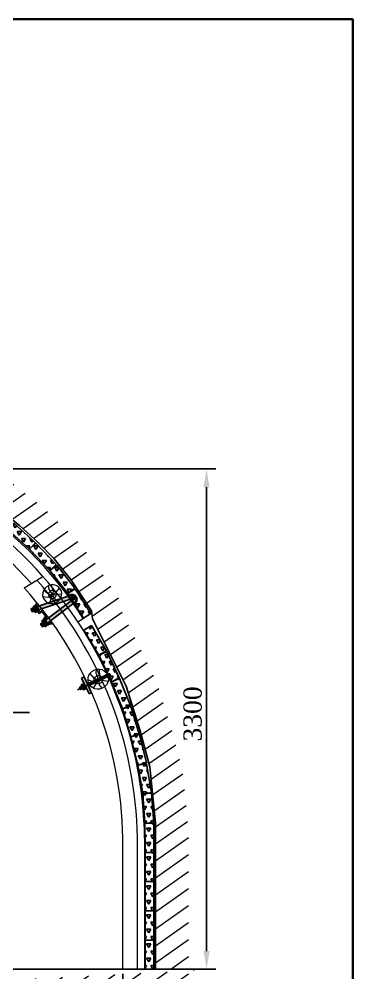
# Model space of a CAD drawing. Header units: millimetres. Extents: x -46762 to 161452, y -66984 to 31524.
# Drawn here: x 159137 to 161422, y -28940 to -22415 of the extents above; entities that cross this region are included whole.
import ezdxf

# ---------------------------------------------------------------- set-up
doc = ezdxf.new("R2010")
doc.units = ezdxf.units.MM
doc.header["$LTSCALE"] = 0.5
doc.layers.add('АП155', color=130, linetype='Continuous')
doc.styles.get("Standard").update_dxf_attribs({"font": 'TIMES.TTF'})
doc.dimstyles.new('ISO-25', dxfattribs={"dimscale": 50, "dimtxt": 2.5, "dimasz": 2.5, "dimexe": 1.25, "dimexo": 0.625, "dimtad": 1, "dimdec": 0, "dimtxsty": 'Standard', "dimcen": 2.5, "dimadec": 0, "dimazin": 0, "dimtfac": 1, "dimtdec": 0, "dimtmove": 0, "dimatfit": 3, "dimfxl": 1, "dimarcsym": 0})
pattern_1 = [(35, (40037.60467210913, -28500.7936049343), (-54.63315556243714, 78.02423221852646), [])]
pattern_2 = [(59.99999999999999, (40037.60467210913, -15946.75703126326), (-28.5749897581405, 49.49334591314033), [28.575, -28.575]), (120, (40037.60467210913, -15946.75703126326), (-57.14998975814051, 5.913140350699564e-06), [28.57499999999999, -28.57499999999999]), (0, (40023.31717210913, -15922.01033126326), (28.575, 49.49334), [28.575, -28.575])]

# ---------------------------------------------------------------- blocks, each defined once
blk = doc.blocks.new('пзска2')
h = blk.add_hatch(color=9)
edge = h.paths.add_edge_path()
edge.add_line((79387.98750919643, 12480.88038879467), (79626.61282625502, 12400.73938868508))
edge.add_line((79626.61282625502, 12400.73938868508), (79619.42709265536, 12379.46739037297))
edge.add_line((79619.42709265536, 12379.46739037297), (79380.50641894205, 12459.07713288825))
edge.add_arc((79388.0866276481, 12468.66130303135), 12.219487769909, 90.46476017502539, 231.6592020791473, ccw=False)
edge = h.paths.add_edge_path()
edge.add_line((79376.41128150029, 12453.27671080609), (79570.36676375166, 12307.02080642545))
edge.add_line((79570.36676375166, 12307.02080642545), (79556.43053562287, 12288.54982692463))
edge.add_line((79556.43053562287, 12288.54982692463), (79362.53888556157, 12434.86732976127))
edge.add_arc((79372.4885213633, 12441.80124308344), 12.12742373903379, 71.12758126217437, 214.8726875495767, ccw=False)
h = blk.add_hatch(color=9)
edge = h.paths.add_edge_path()
edge.add_arc((79627.66398735114, 12420.72381651853), 1.914105600024586, 52.96569549510618, 133.1878639533618)
edge.add_line((79626.35398748063, 12422.11941695804), (79622.81355695822, 12418.79614233415))
edge.add_arc((79624.12355682859, 12417.40054189431), 1.914105600024586, 133.1878639533618, 232.9656954951062)
edge.add_line((79622.97070427213, 12415.8725591618), (79628.84420245845, 12411.44104481605))
edge.add_arc((79627.69134990202, 12409.91306208345), 1.914105600024586, -18.6650954844352, 52.96569549510622, ccw=False)
edge.add_line((79629.5047839201, 12409.30047959075), (79614.98623600847, 12366.32107847746))
edge.add_arc((79612.22517342953, 12367.25527092905), 2.914821109766541, 257.45859269138043, 341.3069946315402, ccw=False)
edge.add_line((79611.59223424859, 12364.40999939622), (79591.76046854799, 12375.53003915623))
edge.add_arc((79590.82431692723, 12373.86048221169), 1.914105600024586, 60.71984011856469, 142.9656954951062)
edge.add_line((79589.29633419457, 12375.0133347681), (79559.30466016682, 12335.26257932364))
edge.add_arc((79560.83264289954, 12334.10972676726), 1.914105600024586, 142.9656954951062, 217.0077024047578)
edge.add_line((79559.30412506853, 12332.95758376856), (79573.74374478357, 12313.80091985691))
edge.add_arc((79572.21522695292, 12312.64877685838), 1.914105600024586, -37.03430450489378, 37.00770240475782, ccw=False)
edge.add_line((79573.74320968543, 12311.49592430188), (79553.3143543138, 12284.41966196534))
edge.add_arc((79551.78637158129, 12285.5725145218), 1.914105600024586, 243.75876048676588, 322.96569549510616, ccw=False)
edge.add_line((79550.94004681602, 12283.85567596226), (79530.18626878763, 12294.08636202247))
edge.add_arc((79529.28421841265, 12292.60412100991), 1.735146477547994, 58.67647690679077, 148.0479790627951)
edge.add_line((79527.81196128958, 12293.52237601954), (79522.58798516571, 12286.59855452305))
edge.add_arc((79524.1159678984, 12285.44570196656), 1.914105600024586, 142.9656954951062, 232.9656954951062)
edge.add_line((79522.96311534199, 12283.91771923393), (79526.78307217342, 12281.03558784272))
edge.add_arc((79527.93592472986, 12282.56357057532), 1.914105600024586, 232.9656954951062, 322.9656954951062)
edge.add_line((79529.46390746254, 12281.41071801892), (79530.39560312434, 12282.64558094673))
edge.add_arc((79531.92358585686, 12281.49272839027), 1.914105600024586, 63.75876048676588, 142.9656954951062, ccw=False)
edge.add_line((79532.76991062213, 12283.2095669499), (79553.5236886504, 12272.97888088954))
edge.add_arc((79554.44295332953, 12274.3886519282), 1.68300384172545, 236.8929700268868, 329.831485954733)
edge.add_line((79555.8979961485, 12273.54286689265), (79584.53142966857, 12311.49341984757))
edge.add_arc((79583.00344693588, 12312.646272404), 1.914105600024586, 322.9656954951062, 397.0077024047578)
edge.add_line((79584.53196476665, 12313.79841540256), (79570.09234505187, 12332.95507931418))
edge.add_arc((79571.62086288244, 12334.1072223128), 1.914105600024586, 142.9656954951062, 217.0077024047578, ccw=False)
edge.add_line((79570.09288014992, 12335.26007486929), (79591.64296116919, 12363.82240185412))
edge.add_arc((79593.17094390187, 12362.66954929769), 1.914105600024586, 60.71984011856472, 142.9656954951062, ccw=False)
edge.add_line((79594.10709552257, 12364.33910624214), (79613.93886122323, 12353.21906648218))
edge.add_arc((79614.87501284402, 12354.88862342658), 1.914105600024586, 240.7198401185647, 322.9656954951062)
edge.add_line((79616.40299557667, 12353.73577087015), (79622.41552269796, 12361.70473235566))
edge.add_arc((79620.88753996545, 12362.85758491213), 1.914105600024586, 322.9656954951062, 341.3349045155648)
edge.add_line((79622.70097398342, 12362.24500241931), (79639.65450114332, 12412.43269670682))
edge.add_arc((79637.84106712518, 12413.04527919958), 1.914105600024586, 341.3349045155648, 412.9656954951062)
edge.add_line((79638.99391968161, 12414.57326193209), (79628.81683990761, 12422.25179925104))
edge = h.paths.add_edge_path(flags=16)
edge.add_arc((79620.88753996545, 12362.85758491213), 1.914105600024586, 322.9656954951062, 341.3349045155648)
edge.add_arc((79620.88753996545, 12362.85758491213), 1.914105600024586, 322.9656954951062, 341.3349045155648)
edge = h.paths.add_edge_path(flags=17)
edge.add_arc((79620.88753996545, 12362.85758491213), 1.914105600024586, 322.9656954951062, 341.3349045155648)
for points in [[(79638.48391189406, 12408.21222226877), (79656.85667648932, 12401.91922041512), (79642.3228326132, 12359.90285361517), (79623.96931663199, 12366.25150191964)], [(79653.34273550026, 12391.76065295233), (79646.02476543353, 12370.60489283986), (79661.44509861642, 12365.46674914093), (79668.66776640742, 12386.61382562178)], [(79583.94558119617, 12310.33219509802), (79599.40411664211, 12298.57659927863), (79572.38519902097, 12263.26957749148), (79556.96244741342, 12275.07193390929)], [(79592.87698438467, 12290.04725683594), (79605.15206058545, 12280.79099684118), (79591.3095542854, 12262.22888473643), (79578.80820147251, 12271.66284811296)]]:
    blk.add_hatch(color=9).paths.add_polyline_path(points)
at = {"color": 7}
for points in [[(79387.98750919643, 12480.88038879467), (79626.61282625502, 12400.73938868508)], [(79376.41128150029, 12453.27671080609), (79570.36676375166, 12307.02080642545), (79556.43053562287, 12288.54982692463), (79362.53888556157, 12434.86732976127)], [(79626.61282625502, 12400.73938868508), (79619.42709265536, 12379.46739037297), (79380.50641894205, 12459.07713288825)], [(79653.34273550026, 12391.76065295233), (79646.02476543353, 12370.60489283986), (79661.44509861642, 12365.46674914093), (79668.66776640742, 12386.61382562178), (79653.34273550026, 12391.76065295233)], [(79592.87698438467, 12290.04725683594), (79605.15206058545, 12280.79099684118), (79591.3095542854, 12262.22888473643), (79578.80820147251, 12271.66284811296), (79592.87698438467, 12290.04725683594)]]:
    blk.add_lwpolyline(points, dxfattribs=at)
at = {"color": 9, "linetype": 'ByBlock', "lineweight": 30}
blk.add_arc((79389.55610634592, 12450.26644457345), 32.10477288046426, 52.17423131706771, 238.6491880507332, dxfattribs=at)
at = {"layer": 'АП155', "color": 7, "lineweight": 9}
for p, q in [((79629.5047839201, 12409.30047959075), (79614.98623600847, 12366.32107847746)), ((79639.65450114332, 12412.43269670682), (79622.70097398342, 12362.24500241931)), ((79622.81355695822, 12418.79614233415), (79626.35398748063, 12422.11941695804)), ((79622.97070427213, 12415.8725591618), (79628.84420245845, 12411.44104481605)), ((79623.96931663199, 12366.25150191964), (79638.48391189406, 12408.21222226877)), ((79628.81683990761, 12422.25179925104), (79638.99391968161, 12414.57326193209)), ((79638.48391189406, 12408.21222226877), (79656.85667648932, 12401.91922041512)), ((79656.85667648932, 12401.91922041512), (79642.3228326132, 12359.90285361517)), ((79573.74374478357, 12313.80091985691), (79559.30412506853, 12332.95758376856)), ((79559.30466016682, 12335.26257932364), (79589.29633419457, 12375.0133347681)), ((79584.53196476665, 12313.79841540256), (79570.09234505187, 12332.95507931418)), ((79570.09288014992, 12335.26007486929), (79591.64296116919, 12363.82240185412)), ((79611.59223424859, 12364.40999939622), (79591.76046854799, 12375.53003915623)), ((79613.93886122323, 12353.21906648218), (79594.10709552257, 12364.33910624214)), ((79622.41552269796, 12361.70473235566), (79616.40299557667, 12353.73577087015)), ((79642.3228326132, 12359.90285361517), (79623.96931663199, 12366.25150191964)), ((79649.58975455136, 12380.91103701509), (79631.22661426303, 12387.23186209419)), ((79646.02476543354, 12370.60489283985), (79661.44509861642, 12365.46674914093)), ((79668.66776640742, 12386.61382562178), (79653.34273550019, 12391.76065295236)), ((79661.44509861642, 12365.46674914093), (79668.66776640742, 12386.61382562178)), ((79522.58798516571, 12286.59855452305), (79527.81196128958, 12293.52237601954)), ((79522.96311534199, 12283.91771923393), (79526.78307217342, 12281.03558784272)), ((79529.46390746254, 12281.41071801892), (79530.39560312434, 12282.64558094673)), ((79530.18626878763, 12294.08636202247), (79550.94004681602, 12283.85567596226)), ((79532.76991062213, 12283.2095669499), (79553.5236886504, 12272.97888088954)), ((79553.3143543138, 12284.41966196534), (79573.74320968543, 12311.49592430188)), ((79555.8979961485, 12273.54286689265), (79584.53142966857, 12311.49341984757)), ((79556.96244741342, 12275.07193390929), (79583.94558119617, 12310.33219509802)), ((79572.38519902097, 12263.26957749148), (79556.96244741342, 12275.07193390929)), ((79559.51661648304, 12278.33896102992), (79559.51661648304, 12278.33896102992)), ((79570.45401430462, 12292.7020645036), (79585.89465783161, 12280.92308838508)), ((79599.40411664211, 12298.57659927863), (79572.38519902097, 12263.26957749148)), ((79578.80820147251, 12271.66284811296), (79591.3095542854, 12262.22888473643)), ((79581.66704094349, 12307.69697902192), (79581.66704094349, 12307.69697902192)), ((79583.94558119617, 12310.33219509802), (79599.40411664211, 12298.57659927863)), ((79591.3095542854, 12262.22888473643), (79605.15206058545, 12280.79099684118)), ((79605.15206058545, 12280.79099684118), (79592.87698438467, 12290.04725683594))]:
    blk.add_line(p, q, dxfattribs=at)
for centre, radius, start, end in [((79388.0866276481, 12468.66130303135), 12.219487769909, 90.46476017502546, 231.6592020791473), ((79372.4885213633, 12441.80124308344), 12.12742373903379, 71.12758126217444, 214.8726875495767), ((79624.12355682859, 12417.40054189431), 1.914105600024586, 133.1878639533618, 232.9656954951062), ((79627.66398735114, 12420.72381651853), 1.914105600024586, 52.96569549510618, 133.1878639533618), ((79627.69134990202, 12409.91306208345), 1.914105600024586, 341.3349045155648, 52.96569549510618), ((79637.84106712518, 12413.04527919958), 1.914105600024586, 341.3349045155648, 52.96569549510618), ((79560.83264289954, 12334.10972676726), 1.914105600024586, 142.9656954951062, 217.0077024047578), ((79571.62086288244, 12334.1072223128), 1.914105600024586, 142.9656954951062, 217.0077024047578), ((79590.82431692723, 12373.86048221169), 1.914105600024586, 60.71984011856469, 142.9656954951062), ((79593.17094390187, 12362.66954929769), 1.914105600024586, 60.71984011856469, 142.9656954951062), ((79612.22517342953, 12367.25527092905), 2.914821109766541, 257.4585926913804, 341.3069946315402), ((79614.87501284402, 12354.88862342658), 1.914105600024586, 240.7198401185647, 322.9656954951062), ((79620.88753996545, 12362.85758491213), 1.914105600024586, 322.9656954951062, 341.3349045155648), ((79620.88753996545, 12362.85758491213), 1.914105600024586, 322.9656954951062, 341.3349045155648), ((79620.88753996545, 12362.85758491213), 1.914105600024586, 322.9656954951062, 341.3349045155648), ((79620.88753996545, 12362.85758491213), 1.914105600024586, 322.9656954951062, 341.3349045155648), ((79524.1159678984, 12285.44570196656), 1.914105600024586, 142.9656954951062, 232.9656954951062), ((79527.93592472986, 12282.56357057532), 1.914105600024586, 232.9656954951062, 322.9656954951062), ((79529.28421841265, 12292.60412100991), 1.735146477547994, 58.67647690679077, 148.0479790627951), ((79531.92358585686, 12281.49272839027), 1.914105600024586, 63.75876048676592, 142.9656954951062), ((79551.78637158129, 12285.5725145218), 1.914105600024586, 243.7587604867659, 322.9656954951062), ((79554.44295332953, 12274.3886519282), 1.68300384172545, 236.8929700268868, 329.831485954733), ((79572.21522695292, 12312.64877685838), 1.914105600024586, 322.9656954951062, 37.00770240475778), ((79583.00344693588, 12312.646272404), 1.914105600024586, 322.9656954951062, 37.00770240475778)]:
    blk.add_arc(centre, radius, start, end, dxfattribs=at)
blk = doc.blocks.new('ск16')
h = blk.add_hatch(color=9)
edge = h.paths.add_edge_path()
edge.add_line((76510.91213818084, 28276.66980265561), (76510.91213818084, 28116.66980265561))
edge.add_line((76510.91213818084, 28116.66980265561), (76494.91213818084, 28116.66980265561))
edge.add_line((76494.91213818084, 28116.66980265561), (76494.91213818084, 28276.66980265561))
edge.add_arc((76502.91213818084, 28276.66980265561), 8, 0, 180, ccw=False)
for points in [[(76562.91213818084, 28116.66980265561), (76442.91213818084, 28116.66980265561), (76442.91213818084, 28096.66980265561), (76562.91213818084, 28096.66980265561)], [(76521.91213818084, 28096.66980265561), (76521.91213818084, 28074.66980265561), (76483.91213818084, 28074.66980265561), (76483.91213818084, 28096.66980265561)], [(76494.91213818084, 28074.66980265561), (76510.91213818084, 28074.66980265561), (76510.91213818084, 28056.66980265561), (76494.91213818084, 28056.66980265561)]]:
    blk.add_hatch(color=9).paths.add_polyline_path(points)
at = {"color": 7}
for p, q in [((76494.91213818084, 28116.66980265561), (76494.91213818084, 28276.66980265561)), ((76510.91213818084, 28116.66980265561), (76510.91213818084, 28276.66980265561)), ((76442.91213818084, 28116.66980265561), (76442.91213818084, 28096.66980265561)), ((76562.91213818084, 28116.66980265561), (76442.91213818084, 28116.66980265561)), ((76442.91213818084, 28096.66980265561), (76562.91213818084, 28096.66980265561)), ((76494.91213818084, 28074.66980265561), (76494.91213818084, 28056.66980265561)), ((76510.91213818084, 28074.66980265561), (76510.91213818084, 28056.66980265561)), ((76562.91213818084, 28096.66980265561), (76562.91213818084, 28116.66980265561))]:
    blk.add_line(p, q, dxfattribs=at)
for points in [[(76510.91213818084, 28276.66980265561), (76510.91213818084, 28116.66980265561), (76494.91213818084, 28116.66980265561), (76494.91213818084, 28276.66980265561)], [(76502.91213818084, 28096.66980265561), (76521.91213818084, 28096.66980265561), (76521.91213818084, 28074.66980265561), (76483.91213818084, 28074.66980265561), (76483.91213818084, 28096.66980265561), (76521.91213818084, 28096.66980265561)], [(76521.91213818084, 28096.66980265561), (76521.91213818084, 28074.66980265561), (76483.91213818084, 28074.66980265561), (76483.91213818084, 28096.66980265561), (76521.91213818084, 28096.66980265561)], [(76494.91213818084, 28074.66980265561), (76510.91213818084, 28074.66980265561), (76510.91213818084, 28056.66980265561), (76494.91213818084, 28056.66980265561), (76494.91213818084, 28074.66980265561)]]:
    blk.add_lwpolyline(points, dxfattribs=at)
blk.add_arc((76502.91213818084, 28276.66980265561), 8, 0, 180, dxfattribs=at)
blk = doc.blocks.new('*D139')
at = {"color": 0, "lineweight": -2}
for p, q in [((157461.8773804985, -25492.38011170697), (160482.4449686834, -25492.38011170697)), ((160419.9449686834, -25617.38011170697), (160419.9449686834, -28790.05228480275)), ((157461.8773804985, -28915.05228480275), (160482.4449686834, -28915.05228480275))]:
    blk.add_line(p, q, dxfattribs=at)
at = {"color": 0, "lineweight": 30}
for points in [[(160399.11163535, -25617.38011170697), (160440.7783020167, -25617.38011170697), (160419.9449686834, -25492.38011170697)], [(160399.11163535, -28790.05228480275), (160440.7783020167, -28790.05228480275), (160419.9449686834, -28915.05228480275)]]:
    blk.add_solid(points, dxfattribs=at)
at = {"layer": 'Defpoints', "color": 0, "lineweight": 30}
for p in [(157430.6273804985, -25492.38011170697), (157430.6273804985, -28915.05228480275), (160419.9449686834, -28915.05228480275)]:
    blk.add_point(p, dxfattribs=at)
at = {"color": 0, "insert": (160325.1134978831, -27168.33235580864), "char_height": 125, "attachment_point": 5, "rotation": 90}
blk.add_mtext('3300', dxfattribs=at)
blk = doc.blocks.new('*D175')
at = {"color": 0, "lineweight": -2}
for p, q in [((155267.6237919683, -28935.42596324611), (155267.6237919683, -29836.73666044726)), ((159847.3451417038, -28946.30228480275), (159847.3451417038, -29836.73666044726)), ((155392.6237919683, -29774.23666044726), (159722.3451417038, -29774.23666044726))]:
    blk.add_line(p, q, dxfattribs=at)
at = {"color": 0, "lineweight": 30}
for points in [[(155392.6237919683, -29753.40332711393), (155392.6237919683, -29795.06999378059), (155267.6237919683, -29774.23666044726)], [(159722.3451417038, -29753.40332711393), (159722.3451417038, -29795.06999378059), (159847.3451417038, -29774.23666044726)]]:
    blk.add_solid(points, dxfattribs=at)
at = {"layer": 'Defpoints', "color": 0, "lineweight": 30}
for p in [(155267.6237919683, -28904.17596324611), (159847.3451417038, -28915.05228480275), (159847.3451417038, -29774.23666044726)]:
    blk.add_point(p, dxfattribs=at)
at = {"color": 0, "lineweight": 0, "insert": (157557.4844668361, -29679.40518964698), "char_height": 125, "attachment_point": 5}
blk.add_mtext('4580', dxfattribs=at)

msp = doc.modelspace()

# ---------------------------------------------------------------- hatches: boundary and pattern name
at = {"lineweight": 0}
h = msp.add_hatch(dxfattribs=at)
h.set_pattern_fill('LINE', scale=30, angle=35, style=0)
h.set_pattern_definition(pattern_1)
h.paths.add_polyline_path([(151093.664259502, -26112.32042249393), (151155.5749278546, -26360.63055070513), (153785.2225902069, -25729.63699551008), (154290.3726685724, -25616.55964685488), (154925.8902857453, -25564.13254008756), (155386.6291547667, -26145.39828476554), (155443.416171963, -26168.76744758926), (155558.6599647432, -26142.05979701231), (155608.7663016844, -26086.97562915523), (155754.0739789645, -25936.74569185113), (155922.7644488135, -25799.86970555998), (156038.0086532698, -25719.74725672702), (156168.2843882999, -25636.28606869187), (156313.5920655801, -25552.82513210567), (156486.5306214255, -25473.47639170208), (156706.5904505858, -25390.25961204956), (156955.4816059096, -25325.43632333243), (157180.5095426198, -25285.74912923406), (157471.0067461304, -25265.14615634579), (157702.5099367061, -25278.75608239323), (157896.5641846666, -25302.57332725177), (158111.0449788985, -25350.2075655199), (158298.1134945908, -25404.77576012479), (158513.0421924534, -25485.59245951782), (158789.9178561392, -25636.81687743234), (158980.2332614772, -25754.35819935577), (159140.6111668875, -25878.310966691), (159264.6372465719, -25993.71522396023), (159377.9708621039, -26106.98216512619), (159491.304889312, -26248.03195259348), (159633.2446441639, -26462.81512243883), (159640.4860273094, -26518.29758543801), (159869.7883972884, -26979.04510403419), (159964.0791100254, -27276.61557871976), (160031.6631571113, -27529.90589272563), (160070.4541639138, -27914.58909714647), (160070.4541639138, -28914.44769774337), (160297.4920681663, -28915.05228480275), (160297.4920681663, -27971.88697129882), (160254.8219606835, -27548.73544643589), (160180.479508889, -27270.11610102945), (160076.7597248783, -26942.78857887531), (159824.5271179014, -26435.96630841951), (159816.5615964413, -26374.93559912041), (159660.4278661042, -26138.67411229053), (159535.7604361753, -25983.51934607651), (159411.0934590901, -25858.92571079396), (159274.6647714373, -25731.98102779781), (159098.249075486, -25595.63298372906), (158888.9021296141, -25466.33752961328), (158584.3388995598, -25299.99066990731), (158347.9173319109, -25211.09230057497), (158142.1419646494, -25151.06728650959), (157906.2130909942, -25098.66962441465), (157692.7534182377, -25072.47065507026), (157438.0999086045, -25057.49973641807), (157118.5529847427, -25080.16300659517), (156871.0222543617, -25123.81892010337), (156597.2419835054, -25195.12453769222), (156355.1761714291, -25286.66299530999), (156164.9437599991, -25373.94660975395), (156005.1053149909, -25465.75363999877), (155861.8020064578, -25557.56094683742), (155479.410360814, -25937.11833189382), (154974.4979157313, -25300.12343495467), (154275.4285368412, -25357.79325239871), (153719.7634506391, -25482.17833591944)])
h.paths.add_polyline_path([(151072.5310021116, -26380.55724381011), (151010.620333759, -26132.24711559892), (150673.2775396382, -26213.19375040067), (150476.7641854764, -26258.83948005617), (149993.0129500689, -26533.46702303878), (147079.7495202408, -27256.72877247795), (147139.1146349074, -27494.23977898386), (150397.2675896885, -26685.35398380039), (150837.041440059, -26435.69258108892), (151015.6899438425, -26394.19646322029)])
h = msp.add_hatch()
h.set_pattern_fill('TRIANG', scale=6, style=0)
h.set_pattern_definition(pattern_2)
h.paths.add_polyline_path([(159101.5388282183, -25862.98191564295), (159249.532222666, -25997.51055645916), (159209.1736304211, -26041.90857479346), (159061.1802359734, -25907.37993397725)])
h = msp.add_hatch()
h.set_pattern_fill('TRIANG', scale=6, style=0)
h.set_pattern_definition(pattern_2)
h.paths.add_polyline_path([(159252.6206618815, -26000.52795790009), (159390.5560523693, -26145.35139540581), (159347.1090211176, -26186.73201255215), (159209.1736306298, -26041.90857504643)])
h = msp.add_hatch()
h.set_pattern_fill('TRIANG', scale=6, style=0)
h.set_pattern_definition(pattern_2)
h.paths.add_polyline_path([(159394.3141465234, -26149.69586653617), (159517.7679670362, -26307.04628503193), (159470.5628414875, -26344.08243118577), (159347.1090209747, -26186.73201269001)])
h = msp.add_hatch()
h.set_pattern_fill('TRIANG', scale=6, style=0)
h.set_pattern_definition(pattern_2)
h.paths.add_polyline_path([(159521.1663991717, -26311.84456602596), (159628.6259495171, -26480.5230917474), (159578.0223918007, -26512.76095685103), (159470.5628414552, -26344.08243112959)])
h = msp.add_hatch()
h.set_pattern_fill('TRIANG', scale=6, style=0)
h.set_pattern_definition(pattern_2)
h.paths.add_polyline_path([(159632.842707066, -26564.1917621362), (159734.5348232876, -26736.40881558439), (159682.8697072531, -26766.91645045087), (159581.1775910315, -26594.69939700268)])
h = msp.add_hatch()
h.set_pattern_fill('TRIANG', scale=6, style=0)
h.set_pattern_definition(pattern_2)
h.paths.add_polyline_path([(159737.152914302, -26741.20664662581), (159822.7968418839, -26921.94158422319), (159768.5763606047, -26947.63476249779), (159682.9324330227, -26766.8998249004)])
h = msp.add_hatch()
h.set_pattern_fill('TRIANG', scale=6, style=0)
h.set_pattern_definition(pattern_2)
h.paths.add_polyline_path([(159824.2325615313, -26925.05169160609), (159899.4732489057, -27110.35910905997), (159843.8810236695, -27132.93131527229), (159768.6403362951, -26947.6238978184)])
h = msp.add_hatch()
h.set_pattern_fill('TRIANG', scale=6, style=0)
h.set_pattern_definition(pattern_2)
h.paths.add_polyline_path([(159901.3376180838, -27115.42706501389), (159959.6610737356, -27306.73408140596), (159902.2689688179, -27324.2311181015), (159843.9455131661, -27132.92410170942)])
h = msp.add_hatch()
h.set_pattern_fill('TRIANG', scale=6, style=0)
h.set_pattern_definition(pattern_2)
h.paths.add_polyline_path([(159960.5621418338, -27309.75679298058), (160008.8052170301, -27503.85111462757), (159950.576920536, -27518.32403718646), (159902.3338453397, -27324.22971553947)])
h = msp.add_hatch()
h.set_pattern_fill('TRIANG', scale=6, style=0)
h.set_pattern_definition(pattern_2)
h.paths.add_polyline_path([(160009.8239383322, -27508.51447200618), (160042.4905992753, -27705.82866121422), (159983.2963425129, -27715.62865949716), (159950.6296815698, -27518.31447028912)])
h = msp.add_hatch()
h.set_pattern_fill('TRIANG', scale=6, style=0)
h.set_pattern_definition(pattern_2)
h.paths.add_polyline_path([(160043.1452273079, -27711.15469126225), (160058.0929577118, -27910.59532241792), (159998.2607683652, -27915.0796415391), (159983.3130379612, -27715.63901038343)])
h = msp.add_hatch()
h.set_pattern_fill('TRIANG', scale=6, style=0)
h.set_pattern_definition(pattern_2)
h.paths.add_polyline_path([(160058.2647844931, -27914.57334913189), (160059.8831832697, -28114.56680098819), (159999.8851477128, -28115.05232062116), (159998.2667489363, -27915.05886876485)])
h = msp.add_hatch()
h.set_pattern_fill('TRIANG', scale=6, style=0)
h.set_pattern_definition(pattern_2)
h.paths.add_polyline_path([(160059.8846417039, -28115.05228480275), (160059.8846417039, -28315.05228480275), (159999.8846417039, -28315.05228480275), (159999.8846417039, -28115.05228480275)])
h = msp.add_hatch()
h.set_pattern_fill('TRIANG', scale=6, style=0)
h.set_pattern_definition(pattern_2)
h.paths.add_polyline_path([(160059.8846417039, -28315.05228480275), (160059.8846417039, -28515.05228480275), (159999.8846417039, -28515.05228480275), (159999.8846417039, -28315.05228480275)])
h = msp.add_hatch()
h.set_pattern_fill('TRIANG', scale=6, style=0)
h.set_pattern_definition(pattern_2)
h.paths.add_polyline_path([(160059.8846417039, -28515.05228480275), (160059.8846417039, -28715.05228480275), (159999.8846417039, -28715.05228480275), (159999.8846417039, -28515.05228480275)])
h = msp.add_hatch()
h.set_pattern_fill('TRIANG', scale=6, style=0)
h.set_pattern_definition(pattern_2)
h.paths.add_polyline_path([(160059.8846417039, -28715.05228480275), (160059.8846417039, -28915.05228480275), (159999.8846417039, -28915.05228480275), (159999.8846417039, -28715.05228480275)])
h = msp.add_hatch(dxfattribs=at)
h.set_pattern_fill('LINE', scale=30, angle=35, style=0)
h.set_pattern_definition(pattern_1)
edge = h.paths.add_edge_path()
edge.add_line((160295.6731183488, -28915.05228480275), (160295.6731183488, -29214.76336253601))
edge.add_line((154822.7286901544, -29205.2223565371), (160295.6731183488, -29214.76336253601))
edge.add_line((154812.8486417039, -28915.05228480275), (160295.6731183488, -28915.05228480275))
edge.add_line((160470.4263917038, -28915.05228480275), (154746.467843393, -28915.05228480275))
edge.add_line((154822.7286901544, -29205.2223565371), (152038.0965523604, -29899.50912610623))
edge.add_line((154746.467843393, -28915.05228480275), (151882.4892514737, -29629.12234731162))
edge.add_line((152037.9269957574, -29899.55140131543), (147992.4251232048, -30908.2083036973))
edge.add_line((151882.4892514737, -29629.12234731162), (147919.6790102344, -30617.16191040631))
edge.add_line((147919.6790102344, -30617.16191040631), (147992.4251232049, -30908.2083036973))

# ---------------------------------------------------------------- linework, layer by layer
at = {"color": 7, "lineweight": 30}
for p, q in [((161421.539929598, -22414.64494671133), (139290.3037783932, -22414.64494671133)), ((161421.539929598, -37998.06083139395), (161421.539929598, -22414.64494671133))]:
    msp.add_line(p, q, dxfattribs=at)
at = {"color": 7, "linetype": 'ByBlock', "lineweight": 9}
for p, q in [((159172.9219967039, -26306.50039091898), (159300.1782166014, -26228.57180718912)), ((159371.9808565226, -26326.67615685736), (159355.0722404262, -26283.85850485315)), ((159339.6596490865, -26350.86252064051), (159303.3502075455, -26322.56274897292)), ((159367.9185088908, -26354.92872337197), (159339.6596490865, -26350.86252064051)), ((159359.0137747448, -26376.72257066915), (159367.9185088908, -26354.92872337197)), ((159367.910833804, -26354.93446673545), (159371.9808565226, -26326.67615685736)), ((159391.3314862502, -26352.5388229347), (159367.910833804, -26354.93446673545)), ((159429.2882959073, -26349.35235950546), (159391.3314862502, -26352.5388229347)), ((159345.2500532525, -26412.23922759541), (159359.0137747448, -26376.72257066915)), ((159538.6462555035, -26537.60361223694), (159574.8628326014, -26515.42546987921)), ((159665.3704114205, -26890.3505920575), (159666.0745183602, -26863.22433785505)), ((159692.240907101, -26909.02380209381), (159684.2612675008, -26860.69655545587)), ((159642.3667732186, -26947.52692973225), (159608.3354401897, -26934.29008074271)), ((159653.1979190162, -26926.92784451389), (159621.782700836, -26889.34751079467)), ((159681.6702242189, -26937.49467861498), (159642.3667732186, -26947.52692973225)), ((159681.6769853344, -26937.49718784576), (159653.1979190162, -26926.92784451389)), ((159681.6736253633, -26937.50209542266), (159665.3704114205, -26890.3505920575)), ((159667.5256974054, -26958.16657223401), (159681.6769853344, -26937.49718784576)), ((159681.6677140742, -26937.50143939114), (159692.240907101, -26909.02380209381)), ((159706.5644625174, -26940.2644663533), (159681.6677140742, -26937.50143939114)), ((159706.60471407, -26922.20451343209), (159681.6702242189, -26937.49467861498)), ((159687.6909806386, -26968.04651974764), (159681.6736253633, -26937.50209542266)), ((159746.7573489119, -26945.46632609925), (159706.5644625174, -26940.2644663533)), ((159739.6911339768, -26895.77147692422), (159706.60471407, -26922.20451343209)), ((159645.2418311787, -26992.01855544819), (159667.5256974054, -26958.16657223401)), ((159706.645136557, -26991.95697165233), (159687.6909806386, -26968.04651974764)), ((159847.3451417038, -28915.05228480275), (159847.3451417038, -28017.81528480275)), ((159947.0381417038, -28915.05228480275), (159947.0381417038, -28017.81528480275)), ((159996.8846417039, -28915.05228480275), (159996.8846417039, -28017.81528480275)), ((160470.4263917038, -28915.05228480275), (154746.467843393, -28915.05228480275)), ((154812.8486417039, -28915.05228480275), (160295.6731183488, -28915.05228480275)), ((157479.6363917038, -28915.05228480275), (159847.3451417038, -28915.05228480275))]:
    msp.add_line(p, q, dxfattribs=at)
at = {"color": 7}
msp.add_line((159535.7771304426, -27002.47890003152), (159753.8118051765, -26901.00638330111), dxfattribs=at)
for points in [[(160070.4541639138, -28914.44769774337), (160070.4541639138, -27914.58909714647), (160031.6631571113, -27529.90589272563), (159964.0791100254, -27276.61557871976), (159869.7883972884, -26979.04510403419), (159640.4860273094, -26518.29758543801), (159633.2446441639, -26462.81512243883), (159491.304889312, -26248.03195259348), (159377.9708621039, -26106.98216512619), (159264.6372465719, -25993.71522396023), (159140.6111668875, -25878.310966691), (158980.2332614772, -25754.35819935577)], [(159101.5388282183, -25862.98191564295), (159249.532222666, -25997.51055645916), (159209.1736304211, -26041.90857479346), (159061.1802359734, -25907.37993397725), (159101.5388282183, -25862.98191564295)], [(159252.6206618815, -26000.52795790009), (159390.5560523693, -26145.35139540581), (159347.1090211176, -26186.73201255215), (159209.1736306298, -26041.90857504643), (159252.6206618815, -26000.52795790009)], [(159394.3141465234, -26149.69586653617), (159517.7679670362, -26307.04628503193), (159470.5628414875, -26344.08243118577), (159347.1090209747, -26186.73201269001), (159394.3141465234, -26149.69586653617)], [(159521.1663991717, -26311.84456602596), (159628.6259495171, -26480.5230917474), (159578.0223918007, -26512.76095685103), (159470.5628414552, -26344.08243112959), (159521.1663991717, -26311.84456602596)], [(159632.842707066, -26564.1917621362), (159734.5348232876, -26736.40881558439), (159682.8697072531, -26766.91645045087), (159581.1775910315, -26594.69939700268), (159632.842707066, -26564.1917621362)], [(159737.152914302, -26741.20664662581), (159822.7968418839, -26921.94158422319), (159768.5763606047, -26947.63476249779), (159682.9324330227, -26766.8998249004), (159737.152914302, -26741.20664662581)], [(159824.2325615313, -26925.05169160609), (159899.4732489057, -27110.35910905997), (159843.8810236695, -27132.93131527229), (159768.6403362951, -26947.6238978184), (159824.2325615313, -26925.05169160609)], [(159901.3376180838, -27115.42706501389), (159959.6610737356, -27306.73408140596), (159902.2689688179, -27324.2311181015), (159843.9455131661, -27132.92410170942), (159901.3376180838, -27115.42706501389)], [(159960.5621418338, -27309.75679298058), (160008.8052170301, -27503.85111462757), (159950.576920536, -27518.32403718646), (159902.3338453397, -27324.22971553947), (159960.5621418338, -27309.75679298058)], [(160009.8239383322, -27508.51447200618), (160042.4905992753, -27705.82866121422), (159983.2963425129, -27715.62865949716), (159950.6296815698, -27518.31447028912), (160009.8239383322, -27508.51447200618)], [(160043.1452273079, -27711.15469126225), (160058.0929577118, -27910.59532241792), (159998.2607683652, -27915.0796415391), (159983.3130379612, -27715.63901038343), (160043.1452273079, -27711.15469126225)], [(160058.2647844931, -27914.57334913189), (160059.8831832697, -28114.56680098819), (159999.8851477128, -28115.05232062116), (159998.2667489363, -27915.05886876485), (160058.2647844931, -27914.57334913189)], [(160059.8846417039, -28115.05228480275), (160059.8846417039, -28315.05228480275), (159999.8846417039, -28315.05228480275), (159999.8846417039, -28115.05228480275), (160059.8846417039, -28115.05228480275)], [(160059.8846417039, -28315.05228480275), (160059.8846417039, -28515.05228480275), (159999.8846417039, -28515.05228480275), (159999.8846417039, -28315.05228480275), (160059.8846417039, -28315.05228480275)], [(160059.8846417039, -28515.05228480275), (160059.8846417039, -28715.05228480275), (159999.8846417039, -28715.05228480275), (159999.8846417039, -28515.05228480275), (160059.8846417039, -28515.05228480275)], [(160059.8846417039, -28715.05228480275), (160059.8846417039, -28915.05228480275), (159999.8846417039, -28915.05228480275), (159999.8846417039, -28715.05228480275), (160059.8846417039, -28715.05228480275)]]:
    msp.add_lwpolyline(points, dxfattribs=at)
at = {"color": 7, "linetype": 'ByBlock', "lineweight": 9}
for points in [[(159401.65012021, -26400.0136276574), (159379.4979934207, -26381.80305468989), (159367.9163946205, -26354.93389793252), (159343.5937787505, -26314.84600299912), (159338.8647221275, -26289.78510592115)], [(159412.9478247188, -26305.0972433431), (159387.7893108123, -26335.93885673241), (159367.9118000539, -26354.92775802904), (159333.791254546, -26371.9337909081), (159299.9027806516, -26366.51726348904)]]:
    msp.add_lwpolyline(points, dxfattribs=at)
for centre, radius, start, end in [((157481.0819607823, -27808.68980394032), 2460.9857734148, 31.70235542983637, 140.9436775822505), ((157478.2117613844, -27797.82370471401), 2404.539021398537, 40.8256306195652, 140.6957491900288), ((157479.6363917038, -27798.49068480232), 2312.8776, 41.14166527039727, 139.8489975589782), ((157252.5607905899, -28055.16419618185), 2743.934561689152, 0.8283327920349582, 41.81144173403236), ((157235.7054501304, -28058.50191259799), 2711.210950800001, 0.8925364009870789, 41.73196732836011), ((159365.5420725902, -26347.58519649053), 63.65949652277222, 304.5556197087902, 129.0603169742684), ((157235.7054501304, -28058.50191259799), 2611.9566, 0.8925364009870789, 42.12591213755578), ((159361.5358417651, -26350.58310912496), 63.65949652277222, 124.5556197087902, 309.0603169742684), ((159364.1088235843, -26352.04717838246), 26.00486603317605, 122.9666207002201, 309.4415774345084), ((159366.2209167553, -26350.4666726455), 26.00486603317605, 304.1743592500859, 130.6493159847246)]:
    msp.add_arc(centre, radius, start, end, dxfattribs=at)
at = {"color": 7, "linetype": 'ByBlock', "lineweight": 9, "extrusion": (0, 0, -1)}
for centre, major_axis, ratio, start_param, end_param in [((159676.0135120645, -26931.54539760218), (-47.89496162578067, 47.89496162578067), 0.9999999999946823, 3.45771997180005, 6.677934424498158), ((159680.8529111703, -26929.32618203677), (-47.89496162578067, 47.89496162578067), 0.9999999999946823, 0.3161273182102568, 3.536341770908364), ((159680.9124701387, -26932.47544245766), (-19.56506301142971, 19.56506301142971), 0.999999999992481, 0.2883940536884071, 3.5429960212207)]:
    msp.add_ellipse(centre, major_axis=major_axis, ratio=ratio, start_param=start_param, end_param=end_param, dxfattribs=at)
at = {"color": 7, "linetype": 'ByBlock', "lineweight": 9, "extrusion": (0, 0, -0.9999999999999998)}
msp.add_ellipse((159678.3611289281, -26933.64541749041), major_axis=(-19.56506301141584, 19.56506301141584), ratio=0.9999999999939162, start_param=3.451065721488449, end_param=6.705667689021001, dxfattribs=at)

# ---------------------------------------------------------------- block references
at = {"color": 9, "xscale": -1}
msp.add_blockref('пзска2', (238888.7966275598, -38834.77203135105), dxfattribs=at)
at = {"color": 9, "rotation": 294.9570912711644}
msp.add_blockref('ск16', (101837.5619221386, 30526.98321755935), dxfattribs=at)

# ---------------------------------------------------------------- dimensions: what is measured, and where the dimension line sits
at = {"color": 7}
dim = msp.add_linear_dim(base=(160419.9449686834, -28915.05228480275), p1=(157430.6273804985, -25492.38011170697), p2=(157430.6273804985, -28915.05228480275), angle=90, text='3300', dimstyle='ISO-25', dxfattribs=at)
dim.commit()
dim.dimension.update_dxf_attribs({"geometry": '*D139', "text_midpoint": (160419.9449686834, -27168.33235580864), "dimtype": 160})
at = {"color": 7, "lineweight": 0}
dim = msp.add_linear_dim(base=(159847.3451417038, -29774.23666044726), p1=(155267.6237919683, -28904.17596324611), p2=(159847.3451417038, -28915.05228480275), dimstyle='ISO-25', dxfattribs=at)
dim.commit()
dim.dimension.update_dxf_attribs({"geometry": '*D175', "text_midpoint": (157557.4844668361, -29679.40518964698)})

# ---------------------------------------------------------------- leaders
at = {"color": 7, "lineweight": 15}
msp.add_leader([(156931.3192052059, -26812.09923990577), (157242.7337467949, -27157.28300631844), (159207.4781028038, -27157.28300631844)], dimstyle='ISO-25', override={"dimgap": 0.625, "dimtad": 0}, dxfattribs=at)

doc.saveas('drawing.dxf')
